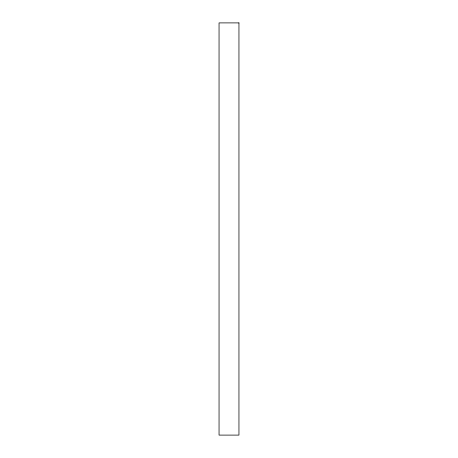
<?xml version="1.0" encoding="UTF-8"?>
<svg xmlns="http://www.w3.org/2000/svg" width="458" height="458" viewBox="0 0 458 458"><rect width="100%" height="100%" fill="white"/><g stroke="black" fill="none" stroke-linecap="round" stroke-linejoin="round"><path stroke-width="0.69" d="M238.95 22.9L219.05 22.9L219.05 435.1L238.95 435.1L238.95 22.9"/></g></svg>
